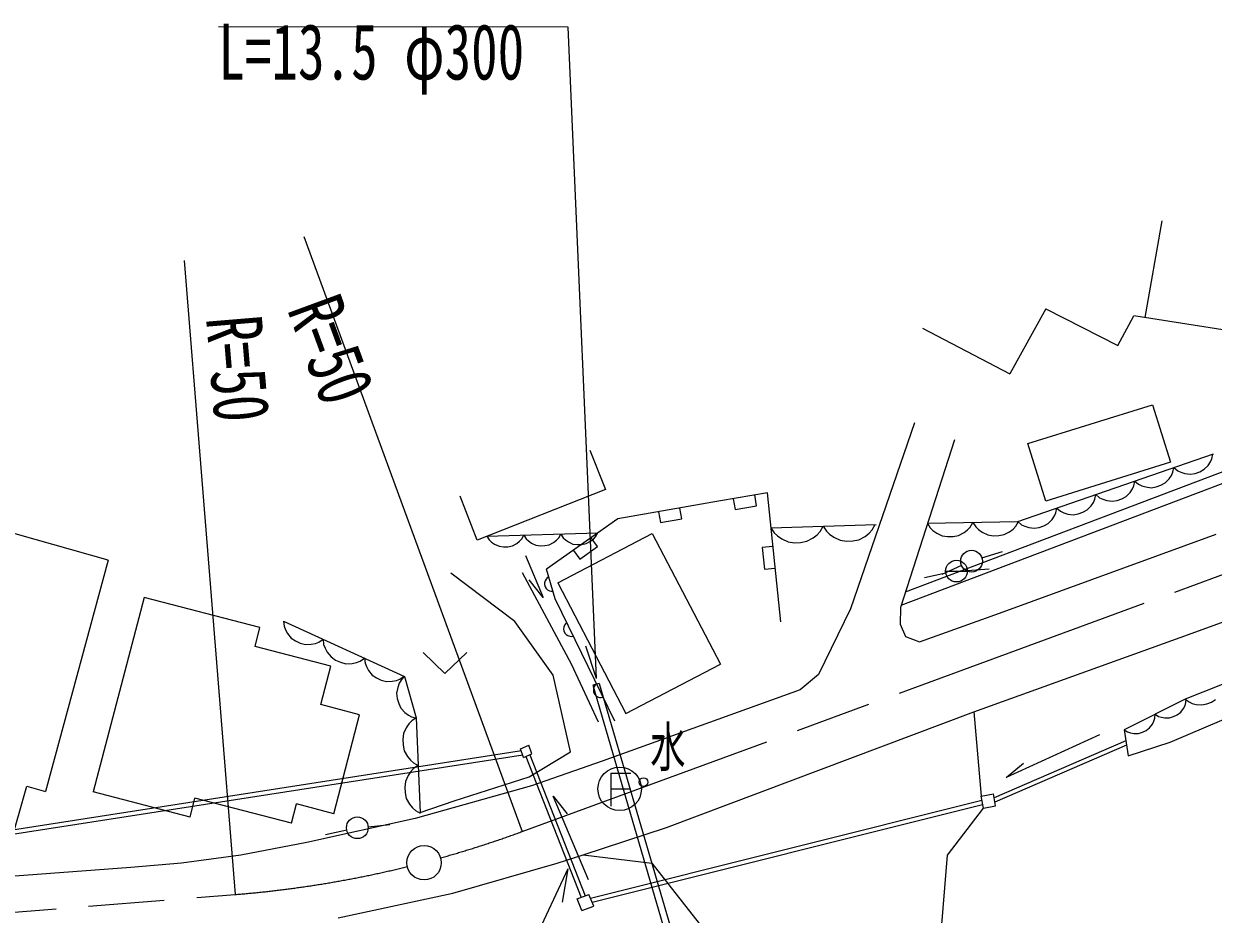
# Model space of a CAD drawing. Units: millimetres, scale not verified. Extents: x 40000 to 680000, y 20000 to 380000.
# Drawn here: x 366419 to 421172, y 255067 to 296055 of the extents above; entities that cross this region are included whole.
import ezdxf
from ezdxf.enums import TextEntityAlignment as Align

# ---------------------------------------------------------------- set-up
doc = ezdxf.new("R2010")
doc.units = ezdxf.units.MM
doc.header["$LTSCALE"] = 1000
doc.linetypes.add('CHAIN', pattern=[18.5, 12, -1.5, 3.5, -1.5])
for name, color, linetype, lineweight in [('M-BGD', 7, 'Continuous', 25), ('M-BGD-EXST', 7, 'Continuous', 25), ('M-BMK', 2, 'CHAIN', 13), ('M-BMK-HTXT', 7, 'Continuous', 13), ('M-BMK-SRVR', 3, 'Continuous', 25), ('M-STR-HTXT', 7, 'Continuous', 13)]:
    doc.layers.add(name, color=color, linetype=linetype, lineweight=lineweight)
doc.styles.add('ＭＳ ゴシック', font='')
doc.styles.get('ＭＳ ゴシック').set_extended_font_data('MS Gothic')

msp = doc.modelspace()

# ---------------------------------------------------------------- linework, layer by layer
at = {"layer": 'M-BGD'}
for p, q in [((418812, 286977), (418018, 282537)), ((413462, 282939), (411807, 279942)), ((413462, 282939), (416777, 281241)), ((416777, 281241), (417524, 282616)), ((432579, 280230), (417524, 282616)), ((407783, 282044), (411807, 279942)), ((407012, 269907), (429782, 278529)), ((412635, 276729), (418378, 278521)), ((418378, 278521), (419205, 275872)), ((407417, 277687), (404472, 269128)), ((406815, 269297), (429956, 278060)), ((409267, 276897), (406781, 269190)), ((413462, 274079), (412635, 276729)), ((392474, 276431), (393191, 274620)), ((412183, 273137), (421183, 276256)), ((421045, 275886), (421116, 276032)), ((421116, 276032), (421161, 276248)), ((419205, 275872), (413462, 274079)), ((419250, 275264), (419320, 275409)), ((419320, 275409), (419366, 275626)), ((419366, 275626), (419536, 275484)), ((419536, 275484), (419681, 275414)), ((419681, 275414), (419862, 275356)), ((420342, 275361), (420558, 275436)), ((420558, 275436), (420761, 275547)), ((420761, 275547), (420939, 275729)), ((420939, 275729), (421045, 275886)), ((417525, 274787), (417570, 275004)), ((417570, 275004), (417740, 274862)), ((417740, 274862), (417885, 274791)), ((418762, 274814), (418965, 274924)), ((418965, 274924), (419144, 275107)), ((419144, 275107), (419250, 275264)), ((419862, 275356), (420115, 275323)), ((420115, 275323), (420342, 275361)), ((393191, 274620), (387297, 272288)), ((400647, 274467), (398496, 274092)), ((400150, 273872), (400064, 274365)), ((401268, 268531), (400647, 274467)), ((415729, 274165), (415775, 274382)), ((415775, 274382), (415945, 274240)), ((417170, 274302), (417348, 274485)), ((417348, 274485), (417454, 274642)), ((417454, 274642), (417525, 274787)), ((417885, 274791), (418066, 274733)), ((418066, 274733), (418319, 274700)), ((418319, 274700), (418547, 274739)), ((418547, 274739), (418762, 274814)), ((387297, 272288), (386500, 274303)), ((398496, 274092), (393767, 273267)), ((396710, 273273), (396624, 273765)), ((399079, 274193), (399165, 273701)), ((399165, 273701), (400150, 273872)), ((415374, 273680), (415552, 273862)), ((415552, 273862), (415659, 274020)), ((415659, 274020), (415729, 274165)), ((415945, 274240), (416090, 274169)), ((416090, 274169), (416271, 274111)), ((416271, 274111), (416523, 274078)), ((416523, 274078), (416751, 274117)), ((416751, 274117), (416967, 274192)), ((416967, 274192), (417170, 274302)), ((370296, 271364), (362168, 273667)), ((393767, 273267), (390488, 270944)), ((395639, 273593), (395725, 273101)), ((395725, 273101), (396710, 273273)), ((413579, 273058), (413757, 273240)), ((413757, 273240), (413863, 273398)), ((413863, 273398), (413933, 273543)), ((413933, 273543), (413979, 273760)), ((413979, 273760), (414149, 273617)), ((414149, 273617), (414294, 273547)), ((414294, 273547), (414475, 273489)), ((414475, 273489), (414728, 273456)), ((414728, 273456), (414956, 273495)), ((414956, 273495), (415171, 273569)), ((415171, 273569), (415374, 273680)), ((400815, 272857), (405661, 273003)), ((400815, 272857), (400967, 272621)), ((402938, 272536), (403078, 272685)), ((403078, 272685), (403215, 272929)), ((403215, 272929), (403366, 272693)), ((403366, 272693), (403514, 272554)), ((405338, 272609), (405477, 272757)), ((405477, 272757), (405614, 273001)), ((408014, 273068), (412183, 273137)), ((408014, 273068), (408143, 272860)), ((408143, 272860), (408271, 272736)), ((408271, 272736), (408442, 272613)), ((409702, 272634), (409868, 272763)), ((409868, 272763), (409991, 272891)), ((409991, 272891), (410114, 273103)), ((410114, 273103), (410243, 272895)), ((410243, 272895), (410372, 272771)), ((410372, 272771), (410542, 272648)), ((411802, 272669), (411968, 272798)), ((411968, 272798), (412092, 272926)), ((412092, 272926), (412214, 273138)), ((412183, 273137), (412353, 272995)), ((412353, 272995), (412498, 272925)), ((412498, 272925), (412679, 272867)), ((412679, 272867), (412932, 272834)), ((412932, 272834), (413160, 272872)), ((413160, 272872), (413376, 272947)), ((413376, 272947), (413579, 273058)), ((387740, 272463), (392849, 272617)), ((387740, 272463), (387847, 272296)), ((387847, 272296), (387952, 272197)), ((387952, 272197), (388091, 272099)), ((388910, 272022), (389110, 272130)), ((389110, 272130), (389243, 272236)), ((389243, 272236), (389342, 272341)), ((389342, 272341), (389439, 272514)), ((389439, 272514), (389546, 272347)), ((389546, 272347), (389651, 272248)), ((389651, 272248), (389790, 272150)), ((389790, 272150), (389997, 272055)), ((390609, 272073), (390810, 272181)), ((390810, 272181), (390943, 272287)), ((390943, 272287), (391042, 272392)), ((390996, 270324), (395351, 272596)), ((391042, 272392), (391139, 272565)), ((391139, 272565), (391246, 272398)), ((391246, 272398), (391351, 272300)), ((391351, 272300), (391490, 272202)), ((391490, 272202), (391697, 272106)), ((392106, 272084), (392309, 272124)), ((392309, 272124), (392509, 272232)), ((392509, 272232), (392642, 272338)), ((392824, 271986), (392535, 272395)), ((392642, 272338), (392741, 272443)), ((392741, 272443), (392838, 272617)), ((395351, 272596), (398491, 266575)), ((400967, 272621), (401115, 272482)), ((401115, 272482), (401311, 272343)), ((401311, 272343), (401603, 272208)), ((401603, 272208), (401893, 272169)), ((401893, 272169), (402181, 272177)), ((402181, 272177), (402467, 272234)), ((402467, 272234), (402751, 272387)), ((402751, 272387), (402938, 272536)), ((403514, 272554), (403710, 272416)), ((403710, 272416), (404003, 272280)), ((404003, 272280), (404292, 272241)), ((404292, 272241), (404580, 272250)), ((404580, 272250), (404866, 272306)), ((404866, 272306), (405150, 272459)), ((405150, 272459), (405338, 272609)), ((408442, 272613), (408696, 272491)), ((408696, 272491), (408948, 272453)), ((408948, 272453), (409200, 272458)), ((409200, 272458), (409452, 272504)), ((409452, 272504), (409702, 272634)), ((410542, 272648), (410796, 272526)), ((410796, 272526), (411048, 272488)), ((411048, 272488), (411300, 272493)), ((411300, 272493), (411552, 272539)), ((411334, 268927), (421314, 272557)), ((411552, 272539), (411802, 272669)), ((388091, 272099), (388298, 272003)), ((388298, 272003), (388503, 271976)), ((388503, 271976), (388707, 271982)), ((388707, 271982), (388910, 272022)), ((389517, 271577), (390333, 269639)), ((389997, 272055), (390202, 272027)), ((390202, 272027), (390406, 272033)), ((390406, 272033), (390609, 272073)), ((391697, 272106), (391902, 272078)), ((391719, 271816), (392008, 271408)), ((391902, 272078), (392106, 272084)), ((392008, 271408), (392824, 271986)), ((400905, 271996), (400408, 271944)), ((400408, 271944), (400512, 270949)), ((410525, 271468), (411479, 271769)), ((370296, 271364), (367426, 260709)), ((409590, 271116), (408675, 270712)), ((419652, 267809), (429950, 271538)), ((389028, 268541), (386081, 270770)), ((389362, 270792), (391616, 266587)), ((390460, 270493), (390413, 270406)), ((390515, 270553), (390460, 270493)), ((390886, 269591), (390488, 270944)), ((390588, 270603), (390515, 270553)), ((400512, 270949), (401010, 271001)), ((408866, 270762), (407887, 270558)), ((408855, 270864), (409856, 270863)), ((409855, 270896), (410853, 270960)), ((390333, 269639), (389686, 270452)), ((390392, 270327), (390389, 270238)), ((390389, 270238), (390421, 270131)), ((390413, 270406), (390392, 270327)), ((390421, 270131), (390471, 270058)), ((390471, 270058), (390532, 270003)), ((390532, 270003), (390618, 269955)), ((390618, 269955), (390697, 269935)), ((390697, 269935), (390786, 269932)), ((390996, 270324), (394136, 264302)), ((371956, 269651), (369620, 260701)), ((377292, 268258), (371956, 269651)), ((393624, 263959), (390886, 269591)), ((404472, 269128), (402999, 266102)), ((406781, 269190), (406763, 268422)), ((407653, 267602), (411334, 268927)), ((430292, 269067), (419887, 264972)), ((378375, 268555), (378401, 268323)), ((378375, 268555), (383944, 266015)), ((378401, 268323), (378461, 268164)), ((390791, 266073), (389028, 268541)), ((391310, 268368), (391277, 268274)), ((391354, 268436), (391310, 268368)), ((391418, 268498), (391354, 268436)), ((406763, 268422), (407007, 267846)), ((377065, 267387), (377292, 268258)), ((378461, 268164), (378557, 267989)), ((378557, 267989), (378725, 267780)), ((378725, 267780), (378927, 267644)), ((391277, 268274), (391270, 268193)), ((391270, 268193), (391282, 268105)), ((391282, 268105), (391331, 268004)), ((391331, 268004), (391393, 267941)), ((391393, 267941), (391461, 267897)), ((391461, 267897), (391555, 267864)), ((391555, 267864), (391636, 267857)), ((391636, 267857), (391724, 267869)), ((407007, 267846), (407653, 267602)), ((410149, 264387), (419652, 267809)), ((380549, 266478), (377065, 267387)), ((378927, 267644), (379145, 267544)), ((379145, 267544), (379380, 267481)), ((379380, 267481), (379649, 267490)), ((379649, 267490), (379844, 267533)), ((379844, 267533), (380003, 267593)), ((380003, 267593), (380195, 267725)), ((380195, 267725), (380223, 267481)), ((380223, 267481), (380285, 267314)), ((380285, 267314), (380386, 267130)), ((380386, 267130), (380563, 266911)), ((380563, 266911), (380774, 266768)), ((380774, 266768), (381004, 266663)), ((381004, 266663), (381251, 266597)), ((381532, 266607), (381737, 266652)), ((381737, 266652), (381904, 266714)), ((381904, 266714), (382106, 266853)), ((382106, 266853), (382132, 266621)), ((384807, 267107), (385807, 266147)), ((385807, 266147), (386808, 267107)), ((419184, 262992), (428423, 266893)), ((380089, 264714), (380549, 266478)), ((381251, 266597), (381532, 266607)), ((382132, 266621), (382192, 266462)), ((382192, 266462), (382287, 266287)), ((382287, 266287), (382456, 266078)), ((391616, 266587), (392855, 263923)), ((394136, 264302), (398491, 266575)), ((402999, 266102), (402154, 265394)), ((382456, 266078), (382658, 265942)), ((382658, 265942), (382876, 265842)), ((382876, 265842), (383111, 265779)), ((383111, 265779), (383379, 265789)), ((383379, 265789), (383575, 265832)), ((383575, 265832), (383734, 265891)), ((383703, 265696), (383631, 265509)), ((383785, 265844), (383703, 265696)), ((383734, 265891), (383926, 266023)), ((383944, 266015), (383785, 265844)), ((383944, 266015), (384489, 264109)), ((391592, 262544), (390791, 266073)), ((392898, 265689), (392610, 265604)), ((392610, 265604), (396252, 253173)), ((392723, 265620), (392679, 265552)), ((392786, 265682), (392723, 265620)), ((392898, 265689), (396533, 253281)), ((383631, 265509), (383582, 265245)), ((383582, 265245), (383610, 265004)), ((392646, 265458), (392639, 265377)), ((392639, 265377), (392651, 265289)), ((392679, 265552), (392646, 265458)), ((392651, 265289), (392699, 265188)), ((392699, 265188), (392761, 265125)), ((392761, 265125), (392830, 265080)), ((392830, 265080), (392923, 265048)), ((392923, 265048), (393005, 265041)), ((393005, 265041), (393093, 265052)), ((402154, 265394), (393051, 262119)), ((381875, 264248), (380089, 264714)), ((383610, 265004), (383676, 264773)), ((383676, 264773), (383780, 264553)), ((383780, 264553), (383961, 264355)), ((419887, 264972), (417071, 263554)), ((419674, 264363), (419803, 264535)), ((419803, 264535), (419874, 264678)), ((419874, 264678), (419916, 264807)), ((419887, 264972), (420063, 264837)), ((419916, 264807), (419930, 264993)), ((420063, 264837), (420210, 264772)), ((420210, 264772), (420394, 264722)), ((420394, 264722), (420648, 264699)), ((420648, 264699), (420874, 264747)), ((420874, 264747), (421086, 264831)), ((421086, 264831), (421284, 264950)), ((380686, 259693), (381875, 264248)), ((383961, 264355), (384121, 264234)), ((384121, 264234), (384269, 264152)), ((384275, 263968), (384149, 263831)), ((384269, 264152), (384495, 264092)), ((384489, 264109), (384275, 263968)), ((384489, 264109), (384671, 259751)), ((396003, 259051), (410149, 264387)), ((410149, 264387), (410488, 260500)), ((418373, 263816), (418444, 263959)), ((418444, 263959), (418487, 264088)), ((418487, 264088), (418501, 264274)), ((418501, 264274), (418658, 264174)), ((418658, 264174), (418787, 264132)), ((418787, 264132), (418945, 264103)), ((418945, 264103), (419160, 264104)), ((419160, 264104), (419346, 264162)), ((419346, 264162), (419517, 264248)), ((419517, 264248), (419674, 264363)), ((383903, 263380), (383870, 263114)), ((384024, 263649), (383903, 263380)), ((384149, 263831), (384024, 263649)), ((417071, 263554), (417229, 263455)), ((417071, 263554), (417261, 262351)), ((417229, 263455), (417358, 263412)), ((417358, 263412), (417516, 263384)), ((417516, 263384), (417730, 263384)), ((417730, 263384), (417916, 263442)), ((417916, 263442), (418088, 263529)), ((418088, 263529), (418245, 263643)), ((418245, 263643), (418373, 263816)), ((383870, 263114), (383881, 262851)), ((383881, 262851), (383936, 262589)), ((389290, 262685), (389670, 262846)), ((389808, 262449), (389670, 262846)), ((417150, 263055), (411086, 260428)), ((417182, 262851), (411124, 260226)), ((415945, 263319), (411641, 261353)), ((417261, 262351), (419184, 262992)), ((389326, 262583), (352499, 256860)), ((389392, 262391), (352529, 256662)), ((383936, 262589), (384079, 262330)), ((384079, 262330), (384218, 262160)), ((389428, 262288), (389290, 262685)), ((389428, 262288), (389808, 262449)), ((389526, 262330), (392070, 255837)), ((389688, 261393), (391592, 262544)), ((389710, 262407), (392256, 255909)), ((384218, 262160), (384355, 262033)), ((384366, 261770), (384240, 261632)), ((384355, 262033), (384581, 261911)), ((384581, 261911), (384366, 261770)), ((393051, 262119), (389785, 260975)), ((411641, 261353), (412434, 262023)), ((383994, 261182), (383961, 260916)), ((384115, 261451), (383994, 261182)), ((384240, 261632), (384115, 261451)), ((386233, 260285), (389688, 261393)), ((365797, 258260), (366560, 260954)), ((366560, 260954), (367426, 260709)), ((374072, 259539), (369620, 260701)), ((383961, 260916), (383972, 260652)), ((383972, 260652), (384027, 260390)), ((389785, 260975), (384435, 259473)), ((374072, 259539), (374299, 260410)), ((378739, 259251), (374299, 260410)), ((378739, 259251), (378971, 260141)), ((380686, 259693), (378971, 260141)), ((384027, 260390), (384170, 260132)), ((384170, 260132), (384309, 259961)), ((384671, 259751), (386233, 260285)), ((392422, 256653), (390790, 260505)), ((390790, 260505), (391438, 259694)), ((392508, 255804), (410522, 260320)), ((392583, 255616), (410559, 260123)), ((410488, 260500), (411052, 260606)), ((410593, 259943), (410488, 260500)), ((411157, 260049), (411052, 260606)), ((384309, 259961), (384447, 259835)), ((384447, 259835), (384672, 259712)), ((408934, 257783), (410593, 259943)), ((410593, 259943), (411157, 260049)), ((384435, 259473), (379445, 258375)), ((382271, 259096), (383266, 259195)), ((392174, 257802), (396003, 259051)), ((381285, 258941), (380308, 258728)), ((379445, 258375), (376404, 257782)), ((373683, 257416), (371345, 257219)), ((376404, 257782), (373683, 257416)), ((386165, 256038), (390979, 257413)), ((390979, 257413), (392174, 257802)), ((392174, 257802), (395337, 257410)), ((395337, 257410), (397509, 254632)), ((408596, 253523), (408934, 257783)), ((371345, 257219), (366013, 256818)), ((380885, 254902), (386165, 256038)), ((391889, 255768), (392437, 255978)), ((392105, 255232), (391889, 255768)), ((392653, 255442), (392437, 255978)), ((392105, 255232), (392653, 255442))]:
    msp.add_line(p, q, dxfattribs=at)
for centre in [(410048, 271318), (409355, 270863), (381773, 259047)]:
    msp.add_circle(centre, 500, dxfattribs=at)
at = {"layer": 'M-BGD-EXST'}
for p, q in [((393449, 261556), (393449, 260036)), ((393449, 261556), (394369, 261556)), ((393449, 260836), (394329, 260836))]:
    msp.add_line(p, q, dxfattribs=at)
for centre, radius in [((393849, 260836), 1000), ((394945, 261151), 200)]:
    msp.add_circle(centre, radius, dxfattribs=at)
at = {"layer": 'M-BMK'}
for p, q in [((389364, 258874), (478233, 291482)), ((337502, 252863), (376151, 255975))]:
    msp.add_line(p, q, dxfattribs=at)
for start, end in [(285.6228, 290.1491), (274.6027, 283.8095)]:
    msp.add_arc((372138, 305822), 50009, start, end, dxfattribs=at)
at = {"layer": 'M-BMK-HTXT'}
for p, q in [((379315, 286261), (389364, 258874)), ((373801, 285166), (376151, 255975))]:
    msp.add_line(p, q, dxfattribs=at)
at = {"layer": 'M-BMK-SRVR'}
msp.add_circle((384847, 257436), 792, dxfattribs=at)
at = {"layer": 'M-STR-HTXT'}
for p, q in [((391479, 295906), (375377, 295907)), ((392778, 265924), (391479, 295906)), ((392778, 265924), (392293, 267404)), ((391466, 257161), (380313, 233438)), ((391466, 257161), (391208, 255624))]:
    msp.add_line(p, q, dxfattribs=at)

# ---------------------------------------------------------------- texts
at = {"layer": 'M-BGD-EXST', "style": 'ＭＳ ゴシック', "width": 0.65}
msp.add_text('水', height=1833, rotation=359.993, dxfattribs=at).set_placement((395257, 261304), align=Align.BOTTOM_LEFT)
at = {"layer": 'M-BMK-HTXT', "style": 'ＭＳ ゴシック', "width": 0.7}
for rotation, p in [(290.193, (377806, 282643)), (274.793, (374040, 282447))]:
    msp.add_text('R=50', height=2566, rotation=rotation, dxfattribs=at).set_placement(p, align=Align.BOTTOM_LEFT)
at = {"layer": 'M-STR-HTXT', "style": 'ＭＳ ゴシック', "width": 0.7}
msp.add_text('L=13.5 φ300', height=2566, rotation=359.993, dxfattribs=at).set_placement((375377, 292719), align=Align.BOTTOM_LEFT)

doc.saveas('drawing.dxf')
